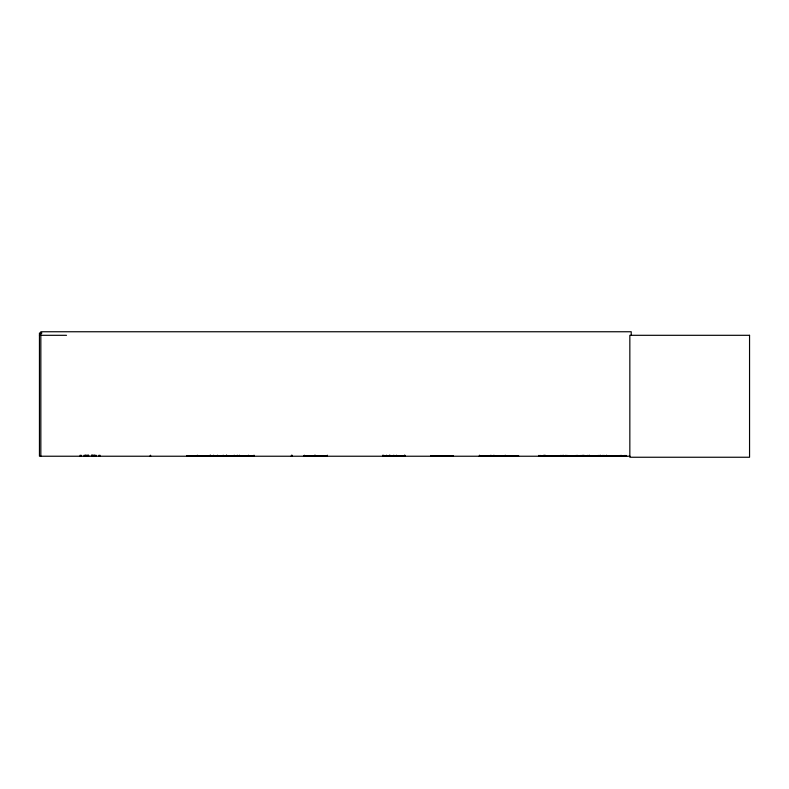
<?xml version="1.0" encoding="UTF-8"?>
<svg xmlns="http://www.w3.org/2000/svg" width="789" height="789" viewBox="0 0 789 789"><rect width="100%" height="100%" fill="white"/><g stroke="black" fill="none" stroke-linecap="round" stroke-linejoin="round"><path stroke-width="1.18" d="M579.964 456.17L579.757 455.657L579.234 456.229M579.797 456.21L579.797 455.904M608.378 456.2L609.138 455.934M550.929 455.657L551.245 456.141L550.673 456.19L550.929 455.657L611.297 455.697L611.12 456.229M626.604 456.2L625.687 456.141L626.17 455.431L626.604 456.2L538.483 456.141L538.926 455.381L539.252 456.15M554.184 455.904L554.46 456.141M554.44 456.17L554.933 455.657L555.19 456.2M573.938 456.2L573.761 455.924M576.217 456.131L577.785 456.111L577.321 455.381L576.572 455.904M576.749 456.17L576.148 455.381L575.437 456.131L576.986 455.924M579.225 456.2L579.067 455.914M582.568 456.22L582.953 455.431L583.337 456.229L582.144 455.707L581.039 456.2M589.422 456.15L588.949 455.431L588.476 456.141L589.413 456.072M598.023 456.22L597.766 455.687C596.75 456.131 599.719 456.407 598.161 455.401L597.51 456.21M598.762 456.2L599.334 455.401L599.798 456.131L598.802 456.22M581.947 456.229L582.144 455.381L582.509 456.18M610.933 456.229L610.765 455.697L610.548 456.17M611.268 455.934L611.297 455.697M479.396 456.111L518.748 456.062L478.923 456.229M539.715 456.18L540.1 455.381L540.485 456.19M562.054 455.766L562.587 456.131L562.113 455.401L561.788 456.16M575.714 455.904L576.374 456.2M576.986 456.141L576.463 456.15M580.911 455.736L581.404 456.15L580.97 455.381L580.635 456.141M597.766 456.2L598.881 456.16M600.942 455.924L602.086 456.17L600.981 455.687L600.764 456.19M604.098 455.766L604.621 456.131L604.157 455.401L603.822 456.16M197.142 456.111L210.081 455.983L186.894 456.17M304.11 456.111L327.238 455.983L303.499 456.229M149.723 456.111L150.403 456.111M290.973 456.111L291.536 456.111M41.916 333.017L39.45 333.017L39.45 456.229L629.997 456.229M39.45 335.305L66.513 335.305M186.875 455.736L209.736 455.736M211.008 455.736L233.869 455.756M430.607 455.756L453.468 455.756M487.355 455.736L518.284 455.983M538.867 455.736L626.229 455.786M404.816 455.983L382.833 455.983L404.816 456.131M544.913 455.983L611.317 455.934M430.626 456.17L453.438 456.17M572.982 455.924L573.159 456.2M578.86 456.2L579.067 455.697L579.274 456.18M254.088 456.111L210.426 455.983L254.245 456.229M631.23 335.443L631.23 331.755L40.841 331.755L40.841 456.229M606.573 455.214L606.573 456.229M600.409 455.214L600.409 456.229M589.353 455.214L589.353 456.229M583.189 455.214L583.189 456.229M563.208 455.214L563.208 456.229M544.913 455.214L544.913 456.229M505.246 455.214L505.246 456.229M493.904 455.214L493.904 456.229M490.886 455.214L490.886 456.229M479.554 455.214L479.554 456.229M404.816 455.214L404.816 456.229M404.698 455.214L404.688 456.229M396.581 455.214L396.581 456.229M393.78 455.214L393.78 456.229M389.845 455.214L389.845 456.229M389.727 455.214L389.727 456.229M386.403 455.214L386.403 456.229M383.73 455.214L383.73 456.229M382.724 455.214L382.724 456.229M327.327 455.214L327.327 456.229M315.363 455.214L315.363 456.229M314.476 455.214L314.545 456.229M304.307 455.214L304.307 456.229M291.91 455.214L291.91 456.229M291.792 455.214L291.792 456.229M254.038 455.214L254.038 456.229M248.476 455.214L248.594 456.229M239.55 455.214L239.55 456.229M237.292 455.214L237.292 456.229M234.205 455.214L234.205 456.229M226.699 455.214L226.699 456.229M226.532 455.214L226.532 456.229M223.188 455.214L223.188 456.229M217.458 455.214L217.458 456.229M213.681 455.214L213.681 456.229M210.338 455.214L210.338 456.229M210.17 455.214L210.17 456.229M197.319 455.214L197.319 456.229M150.541 455.214L150.66 456.229M99.937 455.214L99.937 456.229M99 455.214L99 456.229M96.041 455.214L96.041 456.229M95.153 455.214L95.153 456.229M94.601 455.214L94.601 456.229M94.315 455.214L94.315 456.229M93.398 455.214L93.398 456.229M93.112 455.214L93.112 456.229M92.53 455.214L92.53 456.229M92.382 455.214L92.382 456.229M91.652 455.214L91.652 456.229M91.455 455.214L91.455 456.229M88.634 455.214L88.634 456.229M88.486 455.214L88.486 456.229M87.599 455.214L87.697 456.229M87.056 455.214L87.056 456.229M86.76 455.214L86.76 456.229M85.853 455.214L85.853 456.229M85.567 455.214L85.567 456.229M84.985 455.214L84.985 456.229M84.098 455.214L84.098 456.229M81.08 455.214L81.08 456.229M80.143 455.214L80.143 456.229M543.749 455.381C542.221 456.308 545.278 456.358 543.749 455.381M544.923 455.381C543.394 456.308 546.452 456.358 544.923 455.381M551.718 455.657L551.965 456.2L551.718 455.657M560.94 455.401C559.411 456.328 562.468 456.377 560.94 455.401M565.762 455.401C564.234 456.328 567.291 456.377 565.762 455.401M566.936 455.401C565.407 456.328 568.465 456.377 566.936 455.401M584.126 455.431C582.548 456.377 585.645 456.377 584.126 455.431M587.775 455.431C586.247 456.348 589.304 456.397 587.775 455.431M602.983 455.401C601.455 456.328 604.502 456.377 602.983 455.401M620.174 455.431C618.645 456.348 621.693 456.397 620.174 455.431M621.347 455.431C619.819 456.348 622.866 456.397 621.347 455.431M624.996 455.431C623.468 456.348 626.515 456.397 624.996 455.431M749.55 335.305L629.839 335.305L629.839 457.245L749.55 457.245L749.55 335.305"/></g></svg>
